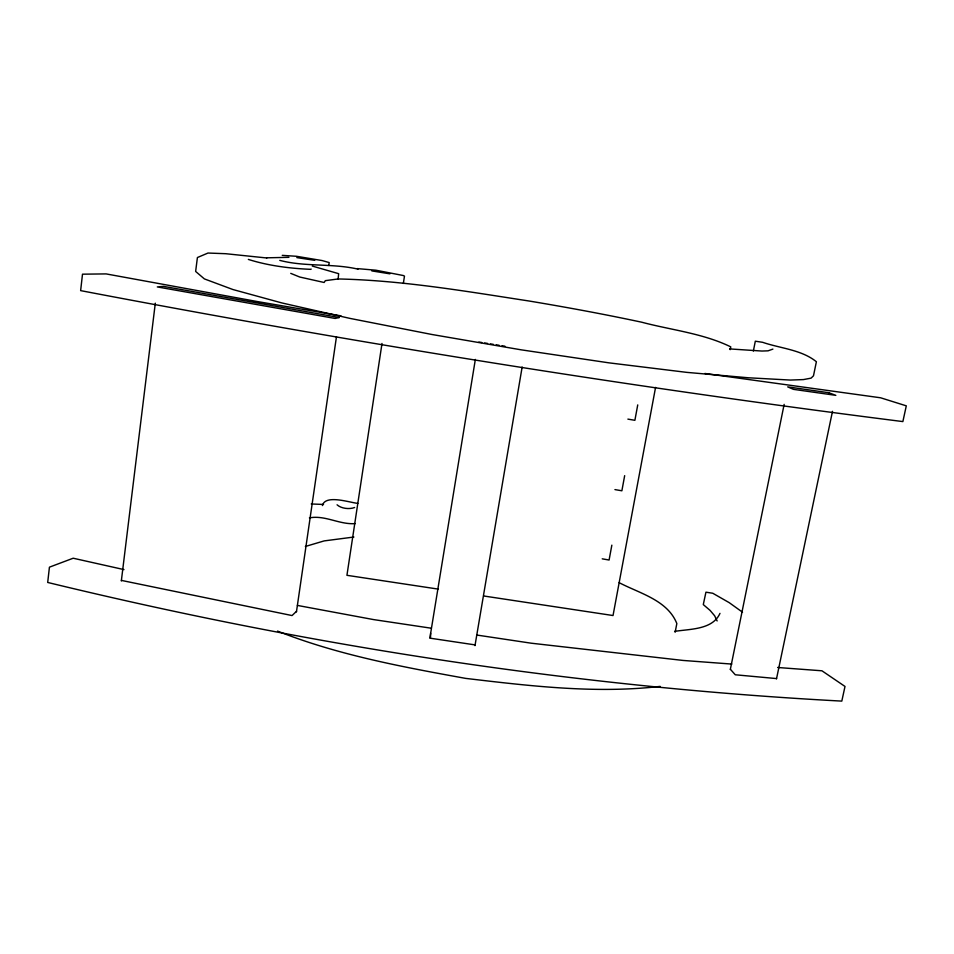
<?xml version="1.0" encoding="UTF-8"?>
<svg xmlns="http://www.w3.org/2000/svg" width="954" height="954" viewBox="0 0 954 954"><rect width="100%" height="100%" fill="white"/><g stroke="black" fill="none" stroke-linecap="round" stroke-linejoin="round"><path stroke-width="1.43" d="M430.659 633.217L430.504 638.238L475.116 644.904M121.337 580.938L155.311 303.181M328.772 265.462L329.19 262.565L322.142 260.561L296.527 256.292L282.253 255.362M290.743 273.369L299.747 277.03L324.121 282.479L325.338 280.655L338.121 278.962L338.658 273.679L312.28 266.059M296.444 611.884L336.476 336.643M322.428 505.572C325.183 494.112 349.665 502.591 357.833 503.366M382.005 343.452L346.934 575.31L438.089 589.083M403.351 283.457L404.472 276.123L403.363 275.539L375.912 270.209L357.213 268.599M429.837 638.214L475.354 359.419M474.985 645.631L522.148 367.028M611.848 545.151L609.093 560.022L602.224 558.829M624.667 475.652L621.877 490.785L614.936 489.593M637.737 404.901L634.887 420.309L627.887 419.116M655.565 387.396L613.028 615.533L483.666 595.976M675.146 632.24L676.839 623.546C667.514 600.102 639.633 593.412 619.158 582.667M730.215 349.665L730.752 346.862C703.05 333.34 671.413 330.084 641.792 322.225C604.431 314.236 566.855 307.307 529.172 301.023C465.85 291.304 402.314 280.309 338.121 278.962M753.35 351.084L755.318 341.198L762.628 342.307C780.348 348.401 801.539 349.677 816.385 361.733L813.488 375.804L811.067 378.142L803.423 379.585L790.401 380.062L748.485 377.784L686.785 372.37L608.914 362.842L521.194 349.832L431.947 334.496L349.796 318.362L281.931 302.955L232.907 289.527L204.383 278.902L195.642 271.449L197.406 257.532L207.996 253.037L225.693 253.704L266.81 257.985M730.335 669.446L784.152 404.365M776.508 678.831L832.484 411.341M314.76 260.335L296.813 257.604M719.984 613.362C712.578 629.902 689.873 628.901 674.597 631.393M354.638 507.492C349.462 509.555 341.138 508.577 337.072 504.797M296.527 611.287L292.055 615.557L121.396 580.402M772.895 349.104L768.018 350.833L761.948 351.048L729.619 348.914M311.183 269.076L310.765 269.338C289.837 268.456 268.253 265.725 248.35 259.416M305.352 546.475L324.169 540.906L353.898 537.03M389.912 273.834L371.833 270.912M266.548 257.818L288.919 257.33M660.156 686.391C595.391 693.88 530.114 685.974 465.743 678.401C402.111 666.87 337.871 655.004 277.531 631.083M309.406 517.879C325.183 514.91 339.326 524.772 355.21 523.615M311.242 503.974L323.501 504.451M731.825 664.079L683.076 660.442L531.223 643.199L476.714 635.03M777.617 667.49L821.943 670.793L845.005 686.451L841.81 701.107C574.105 686.844 308.13 645.667 47.7 582.453L49.429 567.165L73.184 558.221L123.972 569.598M776.556 678.58L735.272 674.776L730.37 669.267M358.072 269.159C332.326 263.137 305.256 267.096 279.772 260.37M704.887 373.467L880.625 397.794L906.3 405.844L902.866 421.585C627.47 386.799 353.302 342.593 80.637 290.624L82.497 274.18L106.109 273.905L257.318 301.547L340.983 315.857M431.041 628.185L373.586 619.587L297.398 605.42M478.884 342.045L481.77 342.51M484.668 342.963L487.554 343.428M490.439 343.893L493.337 344.358M496.223 344.811L499.109 345.276M502.007 345.742L504.893 346.195M742.522 612.206L729.214 602.654L712.757 593.245L705.936 592.184L703.289 604.586L710.086 610.405L714.629 615.771L717.134 620.947M339.254 317.503L335.116 318.445L157.303 286.927L163.432 286.367L339.254 317.503M828.716 392.714L787.694 386.883L793.442 389.351L835.835 395.35L828.716 392.714"/></g></svg>
